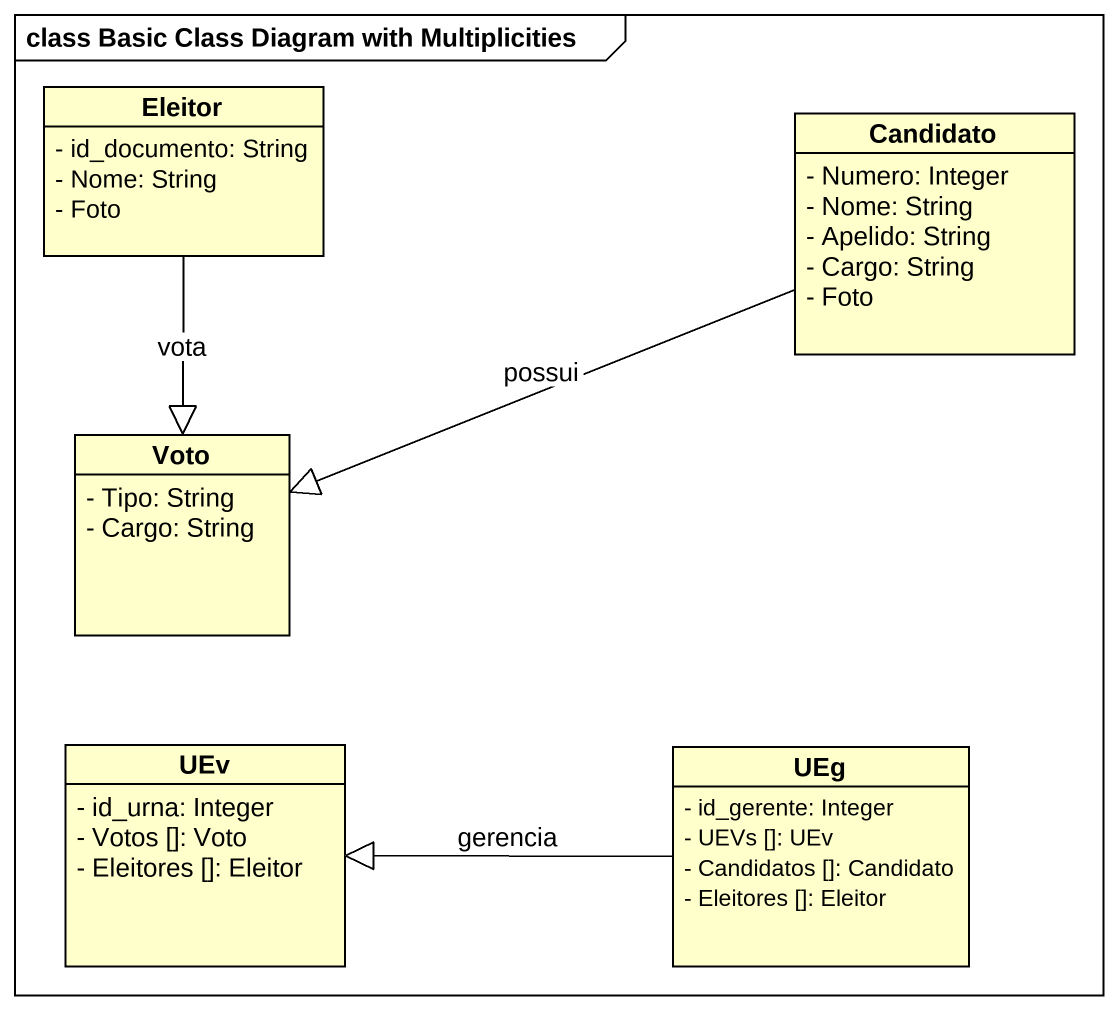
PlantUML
@startuml
mainframe class Basic Class Diagram with Multiplicities
hide circle
hide empty members
skinparam classAttributeIconSize 0
class Eleitor {
  - id_documento: String
  - Nome: String
  - Foto
}
class Candidato {
  - Numero: Integer
  - Nome: String
  - Apelido: String
  - Cargo: String
  - Foto
}
class Voto {
  - Tipo: String
  - Cargo: String
}
class UEv {
  - id_urna: Integer
  - Votos []: Voto
  - Eleitores []: Eleitor
}
class UEg {
  - id_gerente: Integer
  - UEVs []: UEv
  - Candidatos []: Candidato
  - Eleitores []: Eleitor
}
Eleitor --|> Voto : vota
Candidato -left-|> Voto : possui
UEg -left-|> UEv : gerencia
@enduml
